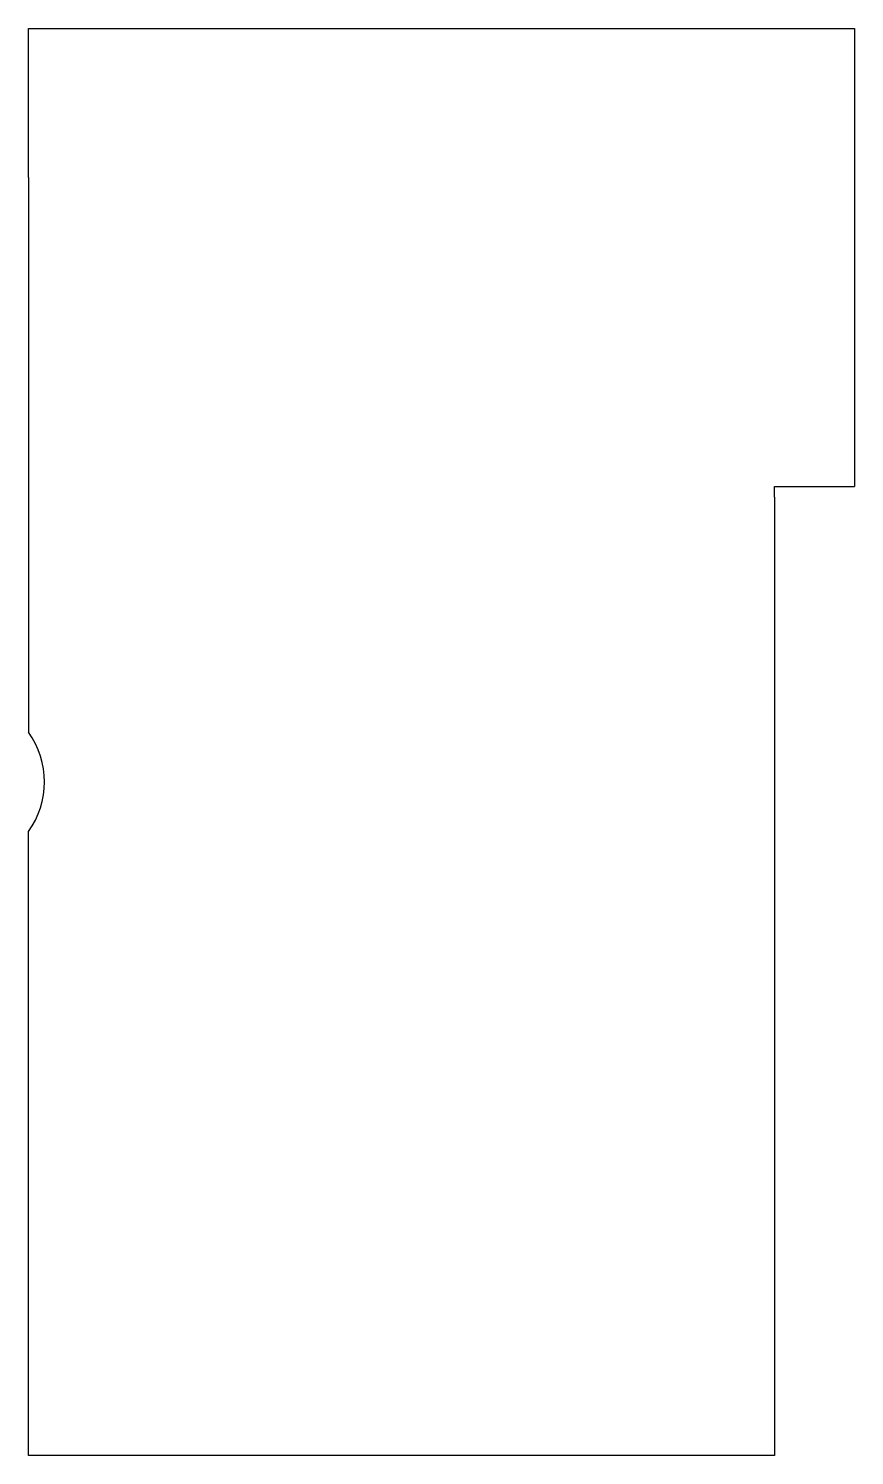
# Model space of a CAD drawing. Header units: millimetres. Extents: x -30 to 48, y -70 to 64.
import ezdxf

# ---------------------------------------------------------------- set-up
doc = ezdxf.new("R2010")
doc.units = ezdxf.units.MM
doc.layers.get('0').update_dxf_attribs({"linetype": 'CONTINUOUS'})

msp = doc.modelspace()

# ---------------------------------------------------------------- linework, layer by layer
for p, q in [((-30, 50), (-30, 64)), ((-30, 64), (30, 64)), ((30, 64), (47.5, 64)), ((47.5, 64), (47.5, 21)), ((-30, 50), (-30, -2.09)), ((40, 20), (40, 21)), ((40, 21), (47.5, 21)), ((40, 20), (40, -70)), ((-30, -70), (-30, -11.41)), ((30, -70), (-30, -70)), ((40, -70), (30, -70))]:
    msp.add_line(p, q)
msp.add_arc((-36.5, -6.75), 8, -35.6591, 35.6591)

doc.saveas('drawing.dxf')
